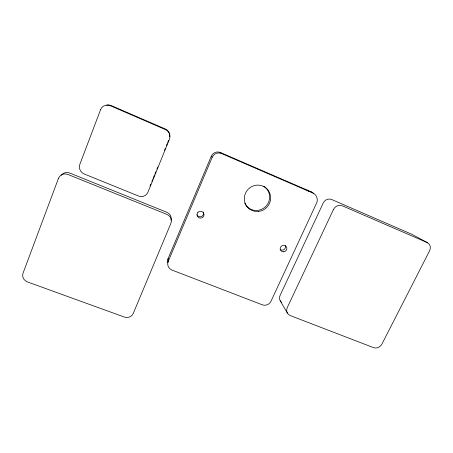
<?xml version="1.0" encoding="UTF-8"?>
<svg xmlns="http://www.w3.org/2000/svg" width="453" height="453" viewBox="0 0 453 453"><rect width="100%" height="100%" fill="white"/><g stroke="black" fill="none" stroke-linecap="round" stroke-linejoin="round"><path stroke-width="0.68" d="M150.045 186.002L150.838 184.054M151.891 181.449L152.684 179.496M153.21 178.199L154.53 174.943M155.056 173.641L155.849 171.693M156.902 169.088L157.695 167.14M164.552 150.22L165.345 148.273M166.398 145.668L167.191 143.72M167.718 142.418L168.51 140.464M168.108 258.555L211.279 156.24A7.027 6.937 -78.4 0 1 220.418 152.514L311.041 191.761L313.77 193.448A8.188 7.769 -50.6 0 1 316.924 202.355L270.979 301.279A6.636 6.229 -26.3 0 1 262.315 304.824L171.976 270.056A6.88 6.614 -4.7 0 1 168.199 261.46L168.108 258.555A6.761 6.501 -4.3 0 0 167.853 262.734M168.199 261.46L212.191 157.304A7.157 7.067 -76.9 0 1 221.506 153.505L313.77 193.448M427.734 242.848L412.338 234.558A6.319 5.702 -47.5 0 0 411.669 234.212L331.636 199.513A6.472 6.087 -50.3 0 0 323.266 202.938L280.05 295.543A6.195 5.781 -29.8 0 0 281.681 302.428M307.049 190.034L309.705 191.687M220.418 152.514L221.506 153.505M211.279 156.24L212.191 157.304M280.186 300.735L287.383 313.063M169.773 136.704A7.276 7.101 58.9 0 0 165.373 129.014L111.302 105.6A7.571 7.214 51.4 0 0 106.563 105.198M61.336 175.26A7.384 6.971 32.3 0 1 69.79 173.063L166.936 212.338A6.908 6.75 7.7 0 1 171.008 220.322M263.81 186.296A13.245 12.871 -47.7 0 1 265.045 207.129A13.245 12.871 -47.7 0 1 244.705 203.069M285.322 245.707A3.352 3.188 -37 0 1 280.124 249.563M203.278 212.049A3.443 3.392 -14.3 0 1 201.483 216.523A3.443 3.392 -14.3 0 1 196.959 214.796M311.041 191.761A8.041 7.639 -51 0 1 311.715 192.236M58.471 178.346L23.024 273.227A7.276 6.67 17 0 0 27.525 281.959L124.388 317.066A6.863 6.41 1.5 0 0 133.25 313.442L170.866 223.408A7.033 6.869 6.9 0 0 167.004 214.433L67.973 174.473A7.531 7.101 32 0 0 58.471 178.346M100.583 109.643L79.807 164.45A7.514 7.157 35.6 0 0 84.207 173.98L138.618 196.064A7.22 7.038 27.5 0 0 147.91 192.27L169.422 139.247A7.412 7.237 58.7 0 0 165.413 129.564L110.272 105.702A7.724 7.356 51.2 0 0 100.583 109.643M333.482 209.479L287.259 307.581A6.574 6.099 -29.6 0 0 290.384 315.628L373.538 347.632A6.404 5.708 -34.9 0 0 381.845 344.223L429.586 250.815A6.71 6.014 -47 0 0 427.032 242.48L342.389 205.838A6.891 6.444 -49.3 0 0 333.482 209.479M197.734 212.661L197.293 213.448A3.482 3.426 -14.5 0 0 200.741 218.103A3.482 3.426 -14.5 0 0 203.59 213.023A3.482 3.426 -14.5 0 0 197.734 212.661M258.725 211.392A13.364 12.984 -47.4 0 0 268.204 190.345A13.364 12.984 -47.4 0 0 245.509 193.159A13.364 12.984 -47.4 0 0 258.725 211.392M283.816 251.811A3.392 3.222 -36.9 0 0 286.251 246.545A3.392 3.222 -36.9 0 0 280.503 247.321A3.392 3.222 -36.9 0 0 283.816 251.811"/></g></svg>
